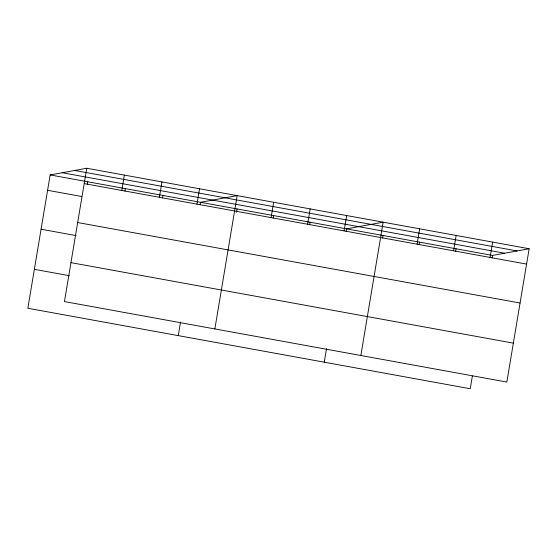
<?xml version="1.0" encoding="UTF-8"?>
<svg xmlns="http://www.w3.org/2000/svg" width="557" height="557" viewBox="0 0 557 557"><rect width="100%" height="100%" fill="white"/><g stroke="black" fill="none" stroke-linecap="round" stroke-linejoin="round"><path stroke-width="0.84" d="M86.753 168.256L64.438 301.574L506.842 382.06L529.15 248.742L86.753 168.256L50.158 174.94L27.85 308.258L470.247 388.744L472.371 376.052M87.338 184.339L87.762 181.784M121.788 190.445L124.357 175.093M124.942 191.183L125.367 188.621M159.393 197.289L161.962 181.937M162.547 198.02L162.971 195.465M196.997 204.127L199.559 188.781M178.268 335.627L180.531 322.085M200.151 204.865L200.576 202.302L237.164 195.618L214.856 328.936M236.502 212.356L237.073 208.945M271.099 217.606L273.661 202.261M273.146 218.142L273.571 215.587M307.596 224.248L310.165 208.903M309.643 224.784L310.068 222.229M344.094 230.89L346.663 215.538M324.258 362.182L326.52 348.647M346.141 231.427L346.565 228.864L383.16 222.18L360.845 355.498M382.638 238.062L383.063 235.507M417.089 244.168L419.658 228.823M419.136 244.704L419.56 242.149M453.586 250.81L456.155 235.458M455.633 251.346L456.065 248.784M490.083 257.452L492.653 242.1M492.13 257.982L492.562 255.426L529.15 248.742M74.673 170.463L517.077 250.949M62.238 172.733L504.635 253.219M50.158 174.94L492.562 255.426M84.184 183.601L526.581 264.088M47.589 190.292L81.775 196.51M77.667 222.535L520.064 303.022M41.079 229.219L76.114 235.597M70.955 262.646L513.352 343.133M34.367 269.33L69.402 275.701"/></g></svg>
